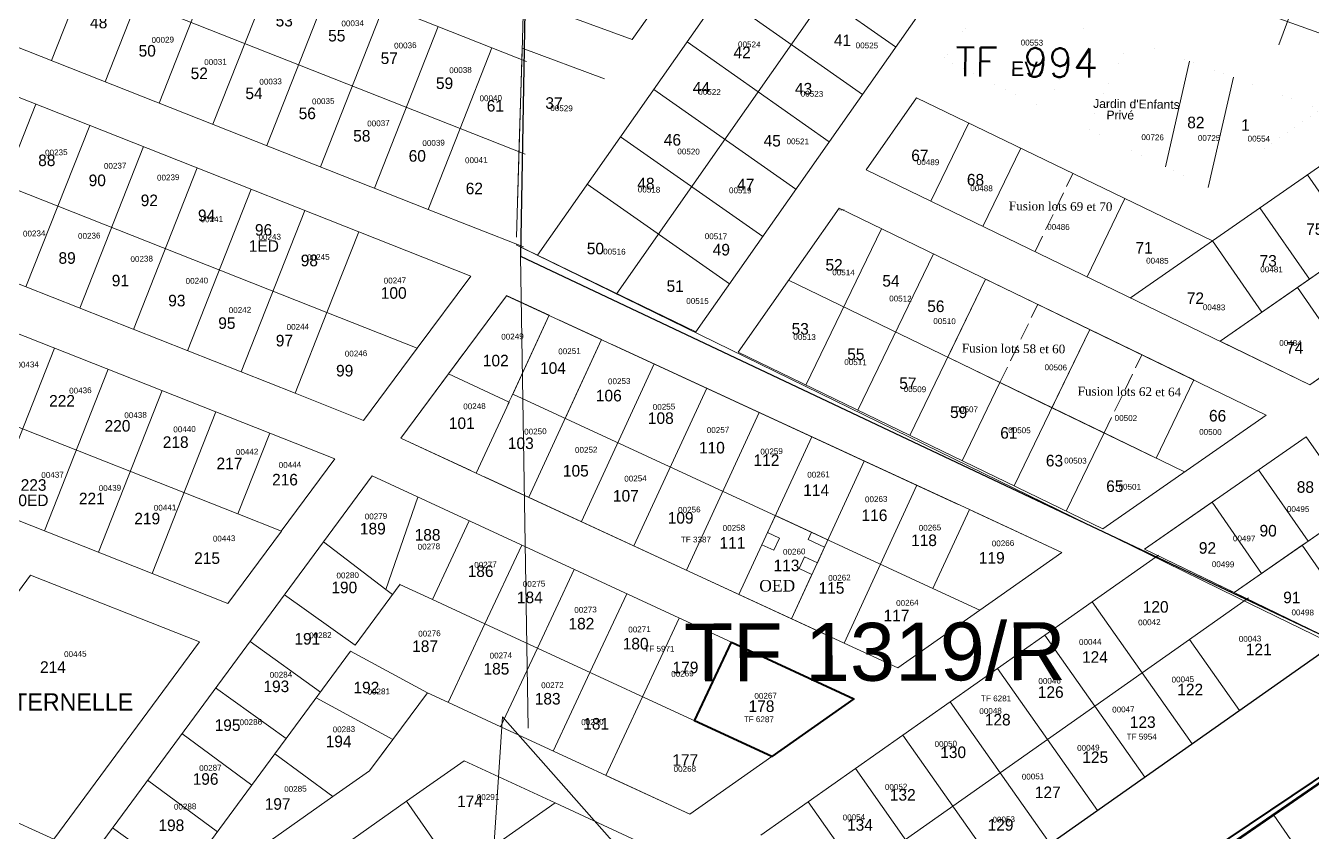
# Model space of a CAD drawing. Header units: metres. Extents: x 251686 to 255059, y 1627526 to 1631912.
# Drawn here: x 253202 to 253424.3, y 1630660.1 to 1630799.4 of the extents above; entities that cross this region are included whole.
import ezdxf
from ezdxf.enums import TextEntityAlignment as Align

# ---------------------------------------------------------------- set-up
doc = ezdxf.new("R2010")
doc.units = ezdxf.units.M
doc.header["$MEASUREMENT"] = 0
doc.linetypes.add('DGN Style 2', pattern=[29.229957, 17.537974, -11.691983])
doc.linetypes.add('DGN Style 3', pattern=[4.156684, 2.96906, -1.187624])
for name, color, linetype, lineweight in [('17 Février 2020', 7, 'Continuous', 0), ('Numero Titre Foncier', 4, 'Continuous', 0), ('numéros', 5, 'Continuous', 0), ('TITRE FONCIER', 7, 'Continuous', 0)]:
    doc.layers.add(name, color=color, linetype=linetype, lineweight=lineweight)
for name, color, linetype in [('limites_parcelles', 7, 'Continuous'), ('limites_sections', 7, 'Continuous'), ('limites_tf', 7, 'Continuous'), ('numero_lot', 7, 'Continuous'), ('numero_parcelle', 7, 'Continuous')]:
    doc.layers.add(name, color=color, linetype=linetype)
doc.styles.get("Standard").update_dxf_attribs({"font": 'txt.shx'})
doc.styles.add('Style-Arial', font='arial.ttf')
doc.styles.add('Style-ENGINEERING', font='ENGINEERING.shx')
doc.styles.add('Style-FANCY', font='times.ttf')
doc.styles.add('Style-Times New Roman', font='times.ttf')

msp = doc.modelspace()

# ---------------------------------------------------------------- linework, layer by layer
at = {"layer": '17 Février 2020', "color": 1, "linetype": 'Continuous', "lineweight": 13}
msp.add_3dface([(253284.4, 1630680.04), (253329.33, 1630629.29), (253278.72, 1630593.99)], dxfattribs=at)
at = {"layer": 'limites_parcelles', "color": 7, "linetype": 'Continuous', "lineweight": 0}
for p, q in [((253208.162583, 1630824.982711), (253282.574227, 1630795.60719)), ((253206.447382, 1630793.406761), (253217.463039, 1630821.310396)), ((253215.748992, 1630789.734836), (253226.764885, 1630817.639072)), ((253225.050004, 1630786.062399), (253236.066127, 1630813.967215)), ((253202.65411, 1630811.030527), (253277.065755, 1630781.655006)), ((253234.35146, 1630782.390084), (253245.367405, 1630810.294451)), ((253243.652915, 1630778.717768), (253254.668861, 1630806.622135)), ((253252.954371, 1630775.046454), (253263.970316, 1630802.950821)), ((253262.255826, 1630771.374138), (253273.271772, 1630799.278505)), ((253197.146638, 1630797.078344), (253271.557281, 1630767.703823)), ((253175.870706, 1630796.900916), (253259.564813, 1630763.836072)), ((253277.064755, 1630781.655006), (253282.574227, 1630795.60719)), ((253282.574227, 1630795.60819), (253288.554163, 1630793.24656)), ((253287.295805, 1630778.930049), (253287.771349, 1630794.946351)), ((253403.131103, 1630793.308502), (253398.947989, 1630775.058848)), ((253410.698393, 1630790.504752), (253406.338499, 1630771.483313)), ((253166.786674, 1630784.361316), (253254.052339, 1630749.884886)), ((253192.741124, 1630757.988597), (253203.761074, 1630785.880965)), ((253202.04258, 1630754.316281), (253213.06153, 1630782.206649)), ((253271.557281, 1630767.703823), (253277.065755, 1630781.655006)), ((253277.064755, 1630781.655006), (253288.28551, 1630777.225451)), ((253211.343036, 1630750.641965), (253222.361987, 1630778.532333)), ((253286.821273, 1630762.914735), (253287.295805, 1630778.930049)), ((253220.643493, 1630746.96765), (253231.662443, 1630774.858018)), ((253248.540865, 1630735.935702), (253157.710636, 1630771.833719)), ((253229.943949, 1630743.293335), (253240.963374, 1630771.184901)), ((253239.244405, 1630739.619019), (253250.263831, 1630767.510589)), ((253271.557281, 1630767.702823), (253288.017857, 1630761.205344)), ((253254.052339, 1630749.884886), (253259.564813, 1630763.836072)), ((253259.564813, 1630763.836072), (253278.915843, 1630756.191737)), ((253287.680071, 1630761.135844), (253395.838745, 1630708.271672)), ((253269.63678, 1630743.729061), (253278.915843, 1630756.191737)), ((253275.043546, 1630739.271202), (253285.113189, 1630752.794193)), ((253285.113189, 1630752.794193), (253363.11047, 1630716.762092)), ((253285.115188, 1630752.796193), (253292.449532, 1630749.407099)), ((253188.385854, 1630751.09687), (253244.180592, 1630729.054974)), ((253248.540865, 1630735.935702), (253254.052339, 1630749.884886)), ((253254.052339, 1630749.884886), (253269.63578, 1630743.72906)), ((253285.930122, 1630735.297516), (253292.448532, 1630749.407099)), ((253286.1588, 1630735.789664), (253292.448752, 1630749.405411)), ((253294.219856, 1630748.589801), (253301.527193, 1630745.214695)), ((253195.965235, 1630715.854046), (253206.974769, 1630743.742234)), ((253260.355717, 1630731.266382), (253269.63578, 1630743.72906)), ((253288.944047, 1630717.976682), (253301.527193, 1630745.214695)), ((253295.236589, 1630731.596202), (253301.527193, 1630745.214695)), ((253303.335525, 1630744.378411), (253365.07283, 1630715.855869)), ((253276.053009, 1630740.627602), (253277.68514, 1630742.819249)), ((253205.265333, 1630712.178293), (253216.279219, 1630740.077504)), ((253266.805929, 1630728.206938), (253275.043546, 1630739.271202)), ((253275.043546, 1630739.271202), (253285.528714, 1630734.427703)), ((253298.021649, 1630713.78331), (253310.604856, 1630741.020291)), ((253238.674118, 1630715.103791), (253179.310818, 1630738.565274)), ((253266.804928, 1630728.207938), (253274.243972, 1630738.196886)), ((253214.563733, 1630708.499238), (253225.579563, 1630736.403372)), ((253260.355717, 1630731.266382), (253248.540865, 1630735.935702)), ((253285.346622, 1630734.033284), (253286.157926, 1630735.790606)), ((253286.157722, 1630735.790162), (253358.781225, 1630702.237375)), ((253307.10058, 1630709.589325), (253319.683519, 1630736.825888)), ((253223.865188, 1630704.826924), (253234.880135, 1630732.729289)), ((253279.866322, 1630722.170112), (253285.528465, 1630734.428356)), ((253316.17897, 1630705.396497), (253328.761181, 1630732.631484)), ((253238.674118, 1630715.103791), (253244.180592, 1630729.054974)), ((253244.180592, 1630729.054974), (253255.40735, 1630724.619421)), ((253266.80293, 1630728.204936), (253278.943153, 1630722.596746)), ((253266.805929, 1630728.206938), (253279.867321, 1630722.172112)), ((253325.256632, 1630701.203093), (253337.838786, 1630728.437956)), ((253223.865188, 1630704.826924), (253170.229786, 1630726.025675)), ((253255.40735, 1630724.619421), (253246.178294, 1630712.137764)), ((253334.335295, 1630697.00869), (253346.917131, 1630724.242866)), ((253253.485019, 1630710.309659), (253261.875518, 1630721.671984)), ((253261.875518, 1630721.671984), (253345.09477, 1630683.191951)), ((253279.866322, 1630722.170112), (253340.58744, 1630694.120167)), ((253281.274579, 1630721.521669), (253343.412957, 1630692.814286)), ((253343.412957, 1630692.814286), (253355.995168, 1630720.049273)), ((253269.758963, 1630718.027107), (253264.256296, 1630702.038926)), ((253246.179294, 1630712.137765), (253238.674118, 1630715.103791)), ((253358.781225, 1630702.238375), (253365.07283, 1630715.855869)), ((253365.07283, 1630715.855869), (253381.057757, 1630708.471202)), ((253365.67194, 1630715.579106), (253381.057757, 1630708.471202)), ((253278.63859, 1630713.920625), (253272.280971, 1630700.336105)), ((253246.179294, 1630712.137765), (253236.950239, 1630699.656107)), ((253340.625983, 1630710.625279), (253337.78458, 1630711.938036)), ((253211.06777, 1630652.874849), (253253.485019, 1630710.309659)), ((253253.485019, 1630710.309659), (253264.256296, 1630702.038926)), ((253287.714253, 1630709.72422), (253281.356635, 1630696.1387)), ((253381.057757, 1630708.471202), (253366.879708, 1630698.496583)), ((253395.838745, 1630708.271672), (253411.332158, 1630700.699117)), ((253336.599849, 1630707.704535), (253335.656213, 1630705.661975)), ((253397.731955, 1630707.974808), (253386.292143, 1630699.925275)), ((253178.656275, 1630671.788009), (253202.847306, 1630704.527596)), ((253202.847306, 1630704.527596), (253232.030873, 1630693.003158)), ((253236.950239, 1630699.656107), (253223.865188, 1630704.826924)), ((253296.790917, 1630705.526816), (253290.434299, 1630691.941296)), ((253258.925103, 1630692.430813), (253266.715924, 1630702.9779)), ((253264.256296, 1630702.037926), (253265.382639, 1630701.173372)), ((253266.677945, 1630702.926885), (253272.280971, 1630700.336105)), ((253358.781225, 1630702.238375), (253366.879708, 1630698.496583)), ((253246.712652, 1630701.138975), (253258.924103, 1630692.430813)), ((253272.280971, 1630700.336105), (253281.357634, 1630696.1397)), ((253305.868351, 1630701.329988), (253299.510963, 1630687.743892)), ((253386.291143, 1630699.926274), (253329.041096, 1630659.648589)), ((253403.560956, 1630675.395982), (253386.291143, 1630699.926274)), ((253413.321877, 1630700.602983), (253403.103724, 1630693.414934)), ((253411.332158, 1630700.699117), (253426.825573, 1630693.126563)), ((253314.945244, 1630697.133008), (253308.587626, 1630683.547487)), ((253366.880708, 1630698.496584), (253352.702658, 1630688.522966)), ((253281.357635, 1630696.1387), (253274.99883, 1630682.550777)), ((253281.356635, 1630696.1387), (253330.923719, 1630673.219336)), ((253232.030873, 1630693.003158), (253206.841369, 1630658.934175)), ((253240.771838, 1630693.095621), (253252.953305, 1630684.346446)), ((253323.946894, 1630692.970574), (253317.568271, 1630679.396046)), ((253428.911799, 1630693.23116), (253331.718882, 1630624.852648)), ((253403.104725, 1630693.413936), (253337.674956, 1630647.383009)), ((253343.412957, 1630692.814286), (253352.682654, 1630688.531959)), ((253395.380316, 1630669.640625), (253378.112422, 1630694.172034)), ((253411.737584, 1630681.148355), (253403.104725, 1630693.413936)), ((253428.911799, 1630693.23116), (253411.737584, 1630681.148355)), ((253247.012491, 1630676.303092), (253258.151517, 1630691.384506)), ((253271.435365, 1630684.198769), (253258.151517, 1630691.384506)), ((253290.433298, 1630691.941296), (253284.076521, 1630678.354435)), ((253387.202422, 1630663.886633), (253369.933701, 1630688.417793)), ((253299.510963, 1630687.743892), (253293.153345, 1630674.157372)), ((253234.831024, 1630685.051266), (253247.012491, 1630676.303092)), ((253271.435365, 1630684.198769), (253265.463543, 1630676.178402)), ((253271.435365, 1630684.198769), (253275.039025, 1630682.533196)), ((253252.2167, 1630683.349154), (253265.464543, 1630676.177403)), ((253275.039025, 1630682.532196), (253284.114688, 1630678.336792)), ((253308.587626, 1630683.547487), (253302.230008, 1630669.960968)), ((253345.09477, 1630683.191951), (253330.923719, 1630673.219336)), ((253379.022701, 1630658.132392), (253361.75498, 1630682.663552)), ((253229.008146, 1630677.171959), (253241.071679, 1630668.256737)), ((253284.114688, 1630678.336792), (253316.75267, 1630663.246721)), ((253245.082526, 1630673.690327), (253247.012491, 1630676.303092)), ((253265.464543, 1630676.177403), (253261.410699, 1630670.734796)), ((253370.844979, 1630652.379151), (253353.576259, 1630676.910311)), ((253229.18805, 1630652.172028), (253245.082526, 1630673.690327)), ((253255.084463, 1630666.281289), (253245.082526, 1630673.690327)), ((253264.28217, 1630674.592934), (253261.4067, 1630670.731794)), ((253330.924719, 1630673.219336), (253316.75367, 1630663.246721)), ((253178.656275, 1630671.788009), (253206.841369, 1630658.934175)), ((253255.084463, 1630666.281289), (253261.4067, 1630670.731794)), ((253267.813782, 1630665.478333), (253277.750012, 1630672.471269)), ((253277.754012, 1630672.471271), (253293.486894, 1630665.200503)), ((253362.665259, 1630646.62491), (253345.397538, 1630671.156071)), ((253223.071332, 1630669.129606), (253235.134864, 1630660.214385)), ((253302.268015, 1630669.942983), (253316.75367, 1630663.246721)), ((253417.685913, 1630663.081165), (253425.917033, 1630668.758028)), ((253232.087874, 1630650.094177), (253255.084463, 1630666.281289)), ((253218.745459, 1630630.944889), (253267.813782, 1630665.477333)), ((253285.01852, 1630640.902147), (253267.813782, 1630665.478333)), ((253293.485894, 1630665.200503), (253284.594372, 1630658.94398)), ((253293.485894, 1630665.200503), (253309.218775, 1630657.929735)), ((253354.486537, 1630640.870669), (253337.218817, 1630665.401829)), ((253409.452972, 1630657.403046), (253417.685913, 1630663.081165)), ((253417.685913, 1630663.081165), (253426.192689, 1630650.726572)), ((253217.004584, 1630660.917202), (253232.087874, 1630650.094177))]:
    msp.add_line(p, q, dxfattribs=at)
at = {"layer": 'limites_parcelles', "color": 7, "lineweight": 0, "ltscale": 39.37}
for p, q in [((253306.797818, 1630797.007961), (253324.617074, 1630822.398658)), ((253290.449393, 1630759.786773), (253332.373673, 1630819.524768)), ((253373.742116, 1630816.792716), (253494.145876, 1630773.458899)), ((253327.778065, 1630812.976476), (253352.33416, 1630795.742945)), ((253317.810153, 1630746.549614), (253361.460918, 1630808.747681)), ((253418.533129, 1630796.13335), (253423.744548, 1630810.198918)), ((253288.043727, 1630803.956521), (253306.797818, 1630797.007961)), ((253304.129773, 1630753.168194), (253340.056112, 1630804.35971)), ((253322.033554, 1630804.791111), (253346.589649, 1630787.55758)), ((253302.046016, 1630790.237109), (253287.792907, 1630795.518014)), ((253316.289044, 1630796.605746), (253340.845139, 1630779.372215)), ((253310.544533, 1630788.420381), (253335.100628, 1630771.18685)), ((253347.222687, 1630774.533313), (253355.952818, 1630786.972895)), ((253407.064924, 1630762.244813), (253355.952818, 1630786.972895)), ((253358.422006, 1630769.115073), (253364.954639, 1630782.617805)), ((253304.800023, 1630780.235016), (253329.356118, 1630763.001485)), ((253367.423828, 1630764.759983), (253373.956461, 1630778.262716)), ((253423.921567, 1630737.426328), (253347.222687, 1630774.533313)), ((253423.485964, 1630773.661811), (253432.048713, 1630761.346031)), ((253299.055513, 1630772.049651), (253323.611608, 1630754.81612)), ((253385.427471, 1630756.049805), (253391.960105, 1630769.552538)), ((253325.106355, 1630743.019705), (253342.566617, 1630767.898869)), ((253416.384207, 1630732.185855), (253342.566617, 1630767.898869)), ((253415.275444, 1630767.953312), (253423.838193, 1630755.637532)), ((253336.808724, 1630737.358089), (253349.873991, 1630764.363555)), ((253407.064924, 1630762.244813), (253415.627673, 1630749.929033)), ((253317.810153, 1630746.549614), (253290.449393, 1630759.786773)), ((253345.810546, 1630733.003), (253358.875813, 1630760.008466)), ((253388.350467, 1630729.085376), (253333.836486, 1630755.459287)), ((253354.812368, 1630728.647911), (253367.877635, 1630755.653377)), ((253408.426971, 1630744.922627), (253423.838193, 1630755.637532)), ((253372.816011, 1630719.937732), (253385.881279, 1630746.943198)), ((253423.921567, 1630737.426328), (253408.426971, 1630744.922627)), ((253388.119109, 1630712.534081), (253325.106355, 1630743.019705)), ((253432.400941, 1630743.321752), (253423.921567, 1630737.426328)), ((253363.814189, 1630724.292822), (253370.346823, 1630737.795554)), ((253397.352289, 1630724.730287), (253403.884923, 1630738.23302)), ((253381.817833, 1630715.582643), (253388.350467, 1630729.085376)), ((253402.251658, 1630722.359968), (253388.350467, 1630729.085376)), ((253423.265688, 1630728.444704), (253438.948489, 1630705.88817)), ((253415.055168, 1630722.736205), (253423.617917, 1630710.420425)), ((253407.008859, 1630717.141876), (253415.571607, 1630704.826096)), ((253427.45685, 1630693.502447), (253395.34992, 1630709.035808))]:
    msp.add_line(p, q, dxfattribs=at)
at = {"layer": 'limites_parcelles', "color": 7, "linetype": 'DGN Style 2', "lineweight": 0}
msp.add_line((253287.77035, 1630794.946363), (253288.025299, 1630803.487841), dxfattribs=at)
at = {"layer": 'limites_parcelles', "color": 7, "lineweight": 0}
for p, q in [((253286.993918, 1630768.788211), (253287.786923, 1630795.51024)), ((253317.806537, 1630746.543157), (253286.779187, 1630761.552412)), ((253388.117236, 1630712.530869), (253325.10292, 1630743.013585)), ((253427.455953, 1630693.501051), (253395.348227, 1630709.03293))]:
    msp.add_line(p, q, dxfattribs=at)
at = {"layer": 'limites_parcelles', "color": 7, "linetype": 'DGN Style 3', "lineweight": 0}
for p, q in [((253376.425649, 1630760.404894), (253382.958283, 1630773.907627)), ((253370.346823, 1630737.795554), (253376.879457, 1630751.298287)), ((253388.350467, 1630729.085376), (253394.883101, 1630742.588109))]:
    msp.add_line(p, q, dxfattribs=at)
at = {"layer": 'limites_parcelles', "color": 7, "lineweight": 0, "ltscale": 39.37, "flags": 128}
for points, const_width in [([(253360.608887, 1630793.607338), (253369.217516, 1630805.873792)], 0.001), ([(253378.187809, 1630785.102641), (253385.345862, 1630799.898094)], 0.001), ([(253385.389266, 1630781.61857), (253392.882037, 1630797.105873)], 0.001), ([(253425.701696, 1630784.945894), (253392.882037, 1630797.105873)], 0.001), ([(253378.187809, 1630785.102641), (253360.608887, 1630793.607338)], 0.001), ([(253406.338499, 1630771.483313), (253425.701696, 1630784.945894)], 0.001), ([(253406.338499, 1630771.483313), (253385.389266, 1630781.61857)], 0.0009)]:
    msp.add_lwpolyline(points, dxfattribs=dict(at, const_width=const_width))
for points in [[(253392.932375, 1630752.418926), (253434.84392, 1630781.558617)], [(253408.426971, 1630744.922627), (253451.985591, 1630775.207473)], [(253421.75272, 1630754.187574), (253430.315469, 1630741.871793), (253423.921567, 1630737.426328), (253408.426971, 1630744.922627), (253421.75272, 1630754.187574)], [(253325.106355, 1630743.019705), (253388.119109, 1630712.534081)], [(253388.119109, 1630712.534081), (253416.384207, 1630732.185855)], [(253395.34992, 1630709.035808), (253423.265688, 1630728.444704)], [(253395.34992, 1630709.035808), (253407.6657, 1630717.598556)], [(253407.008859, 1630717.141876), (253415.571607, 1630704.826096), (253410.844516, 1630701.539509), (253395.34992, 1630709.035808), (253407.008859, 1630717.141876)], [(253410.844516, 1630701.539509), (253431.828437, 1630716.128924)]]:
    msp.add_lwpolyline(points, dxfattribs=at)
for points in [[(253429.963623, 1630759.896339), (253423.838193, 1630755.637532), (253421.75272, 1630754.187574), (253430.315469, 1630741.871793), (253432.400941, 1630743.321752), (253438.526372, 1630747.580559), (253429.963623, 1630759.896339)], [(253431.828437, 1630716.128924), (253423.617917, 1630710.420425), (253422.600584, 1630709.713108), (253431.123597, 1630697.454478), (253438.948489, 1630705.88817), (253431.828437, 1630716.128924)], [(253422.600584, 1630709.713108), (253415.571607, 1630704.826096), (253410.844516, 1630701.539509), (253427.45685, 1630693.502447), (253431.123597, 1630697.454478), (253422.600584, 1630709.713108)]]:
    msp.add_lwpolyline(points, close=True, dxfattribs=at)
at = {"layer": 'limites_parcelles', "color": 7, "lineweight": 0, "flags": 128}
msp.add_lwpolyline([(253325.10292, 1630743.013585), (253388.117236, 1630712.530869)], dxfattribs=at)
at = {"layer": 'limites_parcelles', "color": 7, "linetype": 'Continuous', "lineweight": 0, "flags": 128}
msp.add_lwpolyline([(253334.335295, 1630697.00869), (253337.862177, 1630704.642849), (253335.656213, 1630705.661975), (253336.599849, 1630707.704535), (253338.805813, 1630706.685408), (253340.051413, 1630709.381587), (253337.209986, 1630710.694355), (253337.78458, 1630711.938036), (253337.78485, 1630711.938622), (253331.54757, 1630714.820222), (253331.547332, 1630714.819707), (253330.192689, 1630711.887499), (253332.262483, 1630710.931281), (253331.28949, 1630708.825175), (253329.219695, 1630709.781393), (253325.256632, 1630701.203093), (253325.256349, 1630701.202479), (253328.872333, 1630699.531926), (253334.335156, 1630697.008391), (253334.335295, 1630697.00869)], close=True, dxfattribs=at)
at = {"layer": 'limites_parcelles', "color": 7, "lineweight": 0, "ltscale": 39.37}
for points in [[(253367.877635, 1630755.653377), (253385.881279, 1630746.943198), (253379.348645, 1630733.440465), (253361.345001, 1630742.150644)], [(253385.881279, 1630746.943198), (253403.884923, 1630738.23302), (253397.352289, 1630724.730287), (253379.348645, 1630733.440465)]]:
    msp.add_3dface(points, dxfattribs=at)
at = {"layer": 'limites_sections', "color": 112, "linetype": 'Continuous', "lineweight": 40, "flags": 128}
msp.add_lwpolyline([(253571.047075, 1630723.599568), (253600.186297, 1630706.548526), (253621.817231, 1630711.994443), (253628.041124, 1630687.554872), (253678.208666, 1630517.218459), (253711.262634, 1630399.425895), (253749.054407, 1630241.188111), (253786.719032, 1630083.077529), (253667.019158, 1630061.048467), (253520.677582, 1630008.003458), (253349.874626, 1629905.007271), (253370.894891, 1630071.745612), (253278.664905, 1630062.128606), (253271.082561, 1630189.80614), (253238.792095, 1630544.179111), (253486.322083, 1630710.425653), (253532.904976, 1630728.2652), (253571.047075, 1630723.599568)], close=True, dxfattribs=at)
at = {"layer": 'limites_tf', "color": 5, "linetype": 'Continuous', "lineweight": 13}
msp.add_line((253288.853582, 1630678.085152), (253287.534227, 1630759.626951), dxfattribs=at)
at = {"layer": 'limites_tf', "color": 5, "linetype": 'Continuous', "lineweight": 30, "flags": 128}
for points in [[(253002.785901, 1630393.415979), (252998.912853, 1630403.064756), (252961.578778, 1630447.612964), (252947.706872, 1630548.608587), (253207.073749, 1630906.74054), (253289.927097, 1630896.156713), (253287.534227, 1630759.626951), (253428.541291, 1630692.970492), (253002.785901, 1630393.415979)], [(253348.384994, 1630574.106811), (253474.586569, 1630627.854036), (253625.91923, 1630668.388716), (253600.220394, 1630706.568603), (253571.098178, 1630723.645473), (253545.684146, 1630746.515332), (253530.705586, 1630748.361158), (253514.741196, 1630740.019882), (253486.385986, 1630710.554647), (253366.391614, 1630627.950623), (253348.053251, 1630608.212178), (253283.214719, 1630550.835318), (253285.130757, 1630548.432351), (253348.384994, 1630574.106811)], [(253532.910374, 1630728.267387), (253571.047075, 1630723.599568), (253600.184004, 1630706.547949), (253625.917314, 1630668.388201), (253474.608621, 1630627.724907), (253348.463873, 1630573.868462), (253276.679123, 1630544.65912), (253348.102606, 1630607.973461), (253366.423838, 1630627.727735), (253486.346416, 1630710.435439), (253532.910374, 1630728.267387)]]:
    msp.add_lwpolyline(points, close=True, dxfattribs=at)
at = {"layer": 'limites_tf', "color": 5, "linetype": 'Continuous', "lineweight": 40}
msp.add_3dface([(253323.946894, 1630692.970574), (253345.09477, 1630683.191951), (253330.923719, 1630673.219336), (253317.568271, 1630679.396046)], dxfattribs=at)

# ---------------------------------------------------------------- texts
at = {"layer": 'limites_parcelles', "color": 7, "linetype": 'Continuous', "lineweight": 0, "style": 'Style-Arial'}
msp.add_text('994P7', height=0.25, rotation=0.1684, dxfattribs=at).set_placement((253342.483928, 1630767.752101), align=Align.TOP_LEFT)
at = {"layer": 'Numero Titre Foncier', "color": 4, "linetype": 'Continuous', "lineweight": 13, "style": 'Style-Arial'}
msp.add_text('TF 6287', height=1, rotation=359.49, dxfattribs=at).set_placement((253328.689992, 1630679.655804), align=Align.MIDDLE_CENTER)
at = {"layer": 'numero_lot', "color": 7, "linetype": 'Continuous', "lineweight": 0}
for s, height, rotation, style, p in [('48', 1.999998, 0.0227, 'Style-ENGINEERING', (253214.620123, 1630799.961267)), ('53', 1.999998, 0.0227, 'Style-ENGINEERING', (253246.684997, 1630800.284971)), ('55', 1.999998, 0.0227, 'Style-ENGINEERING', (253255.757589, 1630797.692565)), ('41', 1.999994, 359.49, 'Style-ENGINEERING', (253343.146116, 1630796.901203, -0.001968)), ('50', 1.999998, 0.0227, 'Style-ENGINEERING', (253223.004888, 1630795.084588)), ('42', 1.999994, 359.49, 'Style-ENGINEERING', (253325.801111, 1630794.797068, -0.001968)), ('57', 1.999998, 0.0227, 'Style-ENGINEERING', (253264.832567, 1630793.80316)), ('52', 1.999998, 0.0227, 'Style-ENGINEERING', (253231.999598, 1630791.194152)), ('59', 1.999998, 0.0227, 'Style-ENGINEERING', (253274.385899, 1630789.479945)), ('54', 1.999998, 0.0227, 'Style-ENGINEERING', (253241.45735, 1630787.736899)), ('44', 1.999994, 359.49, 'Style-ENGINEERING', (253318.76757, 1630788.700049, -0.001968)), ('43', 1.999994, 359.49, 'Style-ENGINEERING', (253336.419615, 1630788.542921, -0.001968)), ('61', 1.999998, 0.0227, 'Style-ENGINEERING', (253283.155425, 1630785.590419)), ('37', 1.999994, 359.49, 'Style-ENGINEERING', (253293.2902, 1630786.052341, -0.001968)), ('56', 1.999998, 0.0227, 'Style-ENGINEERING', (253250.666515, 1630784.279547)), ('82', 1.999994, 359.49, 'Style-ENGINEERING', (253404.209223, 1630782.699145, -0.001968)), ('1', 1.999994, 359.49, 'Style-ENGINEERING', (253412.788985, 1630782.267624, -0.001968)), ('58', 1.999998, 0.0227, 'Style-ENGINEERING', (253260.08488, 1630780.389278)), ('46', 1.999994, 359.49, 'Style-ENGINEERING', (253313.761008, 1630779.710495, -0.001968)), ('45', 1.999994, 359.49, 'Style-ENGINEERING', (253331.00254, 1630779.557021, -0.001968)), ('88', 1.999998, 0.0227, 'Style-ENGINEERING', (253205.651549, 1630776.167712)), ('60', 1.999998, 0.0227, 'Style-ENGINEERING', (253269.671084, 1630776.932075)), ('67', 1.999994, 359.49, 'Style-ENGINEERING', (253356.521668, 1630777.012671, -0.001968)), ('90', 1.999998, 0.0227, 'Style-ENGINEERING', (253214.373753, 1630772.710167)), ('48', 1.999994, 359.49, 'Style-ENGINEERING', (253309.177751, 1630772.154418, -0.001968)), ('47', 1.999994, 359.49, 'Style-ENGINEERING', (253326.419284, 1630772.000944, -0.001968)), ('68', 1.999994, 359.49, 'Style-ENGINEERING', (253366.132166, 1630772.820706, -0.001968)), ('62', 1.999998, 0.0227, 'Style-ENGINEERING', (253279.529479, 1630771.310982)), ('92', 1.999998, 0.0227, 'Style-ENGINEERING', (253223.36729, 1630769.25273)), ('Fusion lots 69 et 70', 1.499997, 359.49, 'Style-Times New Roman', (253380.849148, 1630768.229727, -0.001968)), ('94', 1.999998, 0.0227, 'Style-ENGINEERING', (253233.257699, 1630766.660648)), ('96', 1.999998, 0.0227, 'Style-ENGINEERING', (253243.107486, 1630764.15755)), ('75', 1.999994, 359.49, 'Style-ENGINEERING', (253424.764205, 1630764.291282, -0.001968)), ('1ED', 1.999998, 0.0227, 'Style-ENGINEERING', (253243.161844, 1630761.377571)), ('50', 1.999994, 359.49, 'Style-ENGINEERING', (253300.453177, 1630760.939429, -0.001968)), ('49', 1.999994, 359.49, 'Style-ENGINEERING', (253322.213644, 1630760.74573, -0.001968)), ('71', 1.999994, 359.49, 'Style-ENGINEERING', (253395.259596, 1630761.063459, -0.001968)), ('89', 1.999998, 0.0227, 'Style-ENGINEERING', (253209.161852, 1630759.297101)), ('98', 1.999998, 0.0227, 'Style-ENGINEERING', (253251.021402, 1630758.880685)), ('73', 1.999994, 359.49, 'Style-ENGINEERING', (253416.709865, 1630758.819312, -0.001968)), ('52', 1.999994, 359.49, 'Style-ENGINEERING', (253341.691066, 1630758.108503, -0.001968)), ('91', 1.999998, 0.0227, 'Style-ENGINEERING', (253218.363378, 1630755.406746)), ('51', 1.999994, 359.49, 'Style-ENGINEERING', (253314.235365, 1630754.4518, -0.001968)), ('54', 1.999994, 359.49, 'Style-ENGINEERING', (253351.519612, 1630755.351843, -0.001968)), ('93', 1.999998, 0.0227, 'Style-ENGINEERING', (253228.126146, 1630751.949614)), ('100', 1.999998, 0.0227, 'Style-ENGINEERING', (253265.598555, 1630753.26246)), ('72', 1.999994, 359.49, 'Style-ENGINEERING', (253404.130749, 1630752.361015, -0.001968)), ('56', 1.999994, 359.49, 'Style-ENGINEERING', (253359.280976, 1630750.971017, -0.001968)), ('95', 1.999998, 0.0227, 'Style-ENGINEERING', (253236.768251, 1630748.059038)), ('97', 1.999998, 0.0227, 'Style-ENGINEERING', (253246.706887, 1630745.034975)), ('53', 1.999994, 359.49, 'Style-ENGINEERING', (253335.845204, 1630747.07321, -0.001968)), ('55', 1.999994, 359.49, 'Style-ENGINEERING', (253345.453874, 1630742.67594, -0.001968)), ('Fusion lots 58 et 60', 1.499997, 359.49, 'Style-Times New Roman', (253372.700791, 1630743.660782, -0.001968)), ('74', 1.999994, 359.49, 'Style-ENGINEERING', (253421.297353, 1630743.790051, -0.001968)), ('102', 1.999998, 0.0227, 'Style-ENGINEERING', (253283.236349, 1630741.587448)), ('99', 1.999998, 0.0227, 'Style-ENGINEERING', (253257.124562, 1630739.847102)), ('104', 1.999998, 0.0227, 'Style-ENGINEERING', (253293.125244, 1630740.294365)), ('57', 1.999994, 359.49, 'Style-ENGINEERING', (253354.441292, 1630737.668237, -0.001968)), ('Fusion lots 62 et 64', 1.499997, 359.49, 'Style-Times New Roman', (253392.723697, 1630736.234045, -0.001968)), ('222', 1.999998, 0.0227, 'Style-ENGINEERING', (253208.28262, 1630734.640751)), ('106', 1.999998, 0.0227, 'Style-ENGINEERING', (253302.766924, 1630735.539185)), ('108', 1.999998, 0.0227, 'Style-ENGINEERING', (253311.753289, 1630731.648745)), ('59', 1.999994, 359.49, 'Style-ENGINEERING', (253363.223455, 1630732.662362, -0.001968)), ('66', 1.999994, 359.49, 'Style-ENGINEERING', (253407.967508, 1630732.058755, -0.001968)), ('220', 1.999998, 0.0227, 'Style-ENGINEERING', (253217.871166, 1630730.31655)), ('101', 1.999998, 0.0227, 'Style-ENGINEERING', (253277.366238, 1630730.769121)), ('218', 1.999998, 0.0227, 'Style-ENGINEERING', (253227.922924, 1630727.507531)), ('103', 1.999998, 0.0227, 'Style-ENGINEERING', (253287.562005, 1630727.31216)), ('110', 1.999998, 0.0227, 'Style-ENGINEERING', (253320.580621, 1630726.545242)), ('217', 1.999998, 0.0227, 'Style-ENGINEERING', (253237.21538, 1630723.833213)), ('112', 1.999998, 0.0227, 'Style-ENGINEERING', (253330.006644, 1630724.385976)), ('216', 1.999998, 0.0227, 'Style-ENGINEERING', (253246.810671, 1630721.024014)), ('105', 1.999998, 0.0227, 'Style-ENGINEERING', (253297.068453, 1630722.556926)), ('223', 1.999998, 0.0227, 'Style-ENGINEERING', (253203.36938, 1630720.100803)), ('107', 1.999998, 0.0227, 'Style-ENGINEERING', (253305.710603, 1630718.234349)), ('114', 1.999998, 0.0227, 'Style-ENGINEERING', (253338.601081, 1630719.19738)), ('0ED', 1.999998, 0.0227, 'Style-ENGINEERING', (253203.341766, 1630717.457792)), ('221', 1.999998, 0.0227, 'Style-ENGINEERING', (253213.433909, 1630717.764791)), ('219', 1.999998, 0.0227, 'Style-ENGINEERING', (253223.005772, 1630714.306583)), ('109', 1.999998, 0.0227, 'Style-ENGINEERING', (253315.178731, 1630714.4291)), ('116', 1.999998, 0.0227, 'Style-ENGINEERING', (253348.67459, 1630714.875371)), ('189', 1.999998, 0.0227, 'Style-ENGINEERING', (253261.988467, 1630712.562027)), ('188', 1.999998, 0.0227, 'Style-ENGINEERING', (253271.448274, 1630711.485775)), ('111', 1.999998, 0.0227, 'Style-ENGINEERING', (253324.137904, 1630710.106649)), ('118', 1.999998, 0.0227, 'Style-ENGINEERING', (253357.229128, 1630710.55176)), ('215', 1.999998, 0.0227, 'Style-ENGINEERING', (253233.353073, 1630707.475589)), ('119', 1.999998, 0.0227, 'Style-ENGINEERING', (253368.942945, 1630707.5284)), ('186', 1.999998, 0.0227, 'Style-ENGINEERING', (253280.612932, 1630705.223405)), ('113', 1.999998, 0.0227, 'Style-ENGINEERING', (253333.469844, 1630706.216347)), ('OED', 2, 0.0227, 'Style-FANCY', (253331.867942, 1630702.700617)), ('190', 1.999998, 0.0227, 'Style-ENGINEERING', (253257.054704, 1630702.405071)), ('184', 1.999998, 0.0227, 'Style-ENGINEERING', (253289.122935, 1630700.688777)), ('115', 1.999998, 0.0227, 'Style-ENGINEERING', (253341.246949, 1630702.325427)), ('120', 1.999998, 0.0227, 'Style-ENGINEERING', (253397.259042, 1630699.055618)), ('182', 1.999998, 0.0227, 'Style-ENGINEERING', (253298.03135, 1630696.155305)), ('117', 1.999998, 0.0227, 'Style-ENGINEERING', (253352.48227, 1630697.570879)), ('191', 1.999998, 0.0227, 'Style-ENGINEERING', (253250.670985, 1630693.543542)), ('187', 1.999998, 0.0227, 'Style-ENGINEERING', (253271.023894, 1630692.254605)), ('180', 1.999998, 0.0227, 'Style-ENGINEERING', (253307.403552, 1630692.702019)), ('121', 1.999998, 0.0227, 'Style-ENGINEERING', (253415.069725, 1630691.707674)), ('124', 1.999998, 0.0227, 'Style-ENGINEERING', (253386.766019, 1630690.39846)), ('214', 1.999998, 0.0227, 'Style-ENGINEERING', (253206.714694, 1630688.660126)), ('185', 1.999998, 0.0227, 'Style-ENGINEERING', (253283.340997, 1630688.370485)), ('179', 1.999998, 0.0227, 'Style-ENGINEERING', (253316.015964, 1630688.59943)), ('193', 1.999998, 0.0227, 'Style-ENGINEERING', (253245.313635, 1630685.330419)), ('192', 1.999998, 0.0227, 'Style-ENGINEERING', (253260.87172, 1630685.120582)), ('MATERNELLE', 3, 0.0227, 'Style-ENGINEERING', (253207.20167, 1630682.634319)), ('183', 1.999998, 0.0227, 'Style-ENGINEERING', (253292.202487, 1630683.187995)), ('126', 1.999998, 0.0227, 'Style-ENGINEERING', (253379.127214, 1630684.339434)), ('122', 1.999998, 0.0227, 'Style-ENGINEERING', (253403.232865, 1630684.780984)), ('178', 1.999998, 0.0227, 'Style-ENGINEERING', (253329.151998, 1630681.906634)), ('195', 1.999998, 0.0227, 'Style-ENGINEERING', (253236.888852, 1630678.62908)), ('181', 1.999998, 0.0227, 'Style-ENGINEERING', (253300.589802, 1630678.870317)), ('128', 1.999998, 0.0227, 'Style-ENGINEERING', (253369.968925, 1630679.575805)), ('123', 1.999998, 0.0227, 'Style-ENGINEERING', (253395.027094, 1630679.153732)), ('194', 1.999998, 0.0227, 'Style-ENGINEERING', (253256.073781, 1630675.827681)), ('130', 1.999998, 0.0227, 'Style-ENGINEERING', (253362.274986, 1630673.948756)), ('177', 1.999998, 0.0227, 'Style-ENGINEERING', (253315.97468, 1630672.610412)), ('125', 1.999998, 0.0227, 'Style-ENGINEERING', (253386.820058, 1630673.093481)), ('196', 1.999998, 0.0227, 'Style-ENGINEERING', (253233.091147, 1630669.336575)), ('197', 1.999998, 0.0227, 'Style-ENGINEERING', (253245.537682, 1630665.019506)), ('174', 1.999998, 0.0227, 'Style-ENGINEERING', (253278.769885, 1630665.474672)), ('132', 1.999998, 0.0227, 'Style-ENGINEERING', (253353.557068, 1630666.590302)), ('127', 1.999998, 0.0227, 'Style-ENGINEERING', (253378.614894, 1630667.033229)), ('198', 1.999998, 0.0227, 'Style-ENGINEERING', (253227.173139, 1630661.339229)), ('134', 1.999998, 0.0227, 'Style-ENGINEERING', (253346.167506, 1630661.396374)), ('129', 1.999998, 0.0227, 'Style-ENGINEERING', (253370.455743, 1630661.405996))]:
    msp.add_text(s, height=height, rotation=rotation, dxfattribs=dict(at, style=style)).set_placement(p, align=Align.MIDDLE_CENTER)
at = {"layer": 'numero_lot', "color": 7, "linetype": 'Continuous', "lineweight": 0, "style": 'Style-Arial'}
msp.add_text('EV', height=2.5, rotation=359.26, dxfattribs=at).set_placement((253372.255516, 1630793.257192), align=Align.TOP_LEFT)
at = {"layer": 'numero_lot', "color": 7, "linetype": 'Continuous', "lineweight": 13, "style": 'Style-ENGINEERING'}
for s, p in [('61', (253371.896524, 1630729.094704, -0.001968)), ('63', (253379.776118, 1630724.302183, -0.001968)), ('65', (253390.205813, 1630719.897605, -0.001968)), ('88', (253423.136099, 1630719.751136, -0.001968)), ('90', (253416.702239, 1630712.211533, -0.001968)), ('92', (253406.21005, 1630709.225115, -0.001968)), ('91', (253420.791692, 1630700.67716, -0.001968))]:
    msp.add_text(s, height=1.999994, rotation=359.49, dxfattribs=at).set_placement(p, align=Align.MIDDLE_CENTER)
at = {"layer": 'numero_lot', "color": 7, "linetype": 'Continuous', "lineweight": 0, "insert": (253386.472275, 1630786.737368), "char_height": 1.5, "attachment_point": 1, "rotation": 359.26000473, "line_spacing_factor": 0.776524, "style": 'Style-Arial'}
msp.add_mtext("Jardin d'Enfants\\P    Privé", dxfattribs=at)
at = {"layer": 'numero_parcelle', "color": 5, "lineweight": 0, "style": 'Style-Arial'}
for s, rotation, p in [('00034', 1.45, (253256.549594, 1630800.28295)), ('00029', 1.45, (253223.737958, 1630797.430168)), ('00036', 1.45, (253265.653308, 1630796.461339)), ('00524', 359.49, (253325.101559, 1630796.704261, -0.001968)), ('00525', 359.49, (253345.430165, 1630796.523308, -0.001968)), ('00553', 359.49, (253373.940967, 1630797.006779, -0.001968)), ('00031', 1.45, (253232.840775, 1630793.60755)), ('00038', 1.45, (253275.19098, 1630792.209125)), ('00033', 1.45, (253242.371645, 1630790.221307)), ('00522', 359.49, (253318.242171, 1630788.493774, -0.001968)), ('00523', 359.49, (253335.937296, 1630788.17604, -0.001968)), ('00035', 1.45, (253251.471405, 1630786.831678)), ('00040', 1.45, (253280.413091, 1630787.355516)), ('00529', 359.49, (253292.666564, 1630785.676076, -0.001968)), ('00037', 1.45, (253261.0058, 1630783.01245)), ('00039', 1.45, (253270.538138, 1630779.626219)), ('00521', 359.49, (253333.487471, 1630779.953333, -0.001968)), ('00726', 359.49, (253394.805477, 1630780.662626, -0.001968)), ('00725', 359.49, (253404.558017, 1630780.536781, -0.001968)), ('00554', 359.49, (253413.157765, 1630780.425705, -0.001968)), ('00235', 1.45, (253205.344922, 1630777.98294)), ('00520', 359.49, (253314.614892, 1630778.204456, -0.001968)), ('00237', 1.45, (253215.509669, 1630775.677761)), ('00041', 1.45, (253277.911859, 1630776.656964)), ('00489', 359.49, (253355.995522, 1630776.361595, -0.001968)), ('00239', 1.45, (253224.685203, 1630773.663951)), ('00518', 359.49, (253307.779631, 1630771.629982, -0.001968)), ('00519', 359.49, (253323.541665, 1630771.489678, -0.001968)), ('00488', 359.49, (253365.236599, 1630771.855791, -0.001968)), ('00241', 1.45, (253232.211545, 1630766.449306)), ('00234', 1.45, (253201.521687, 1630763.994846)), ('00236', 1.45, (253211.035203, 1630763.58734)), ('00486', 359.49, (253378.525223, 1630765.181426, -0.001968)), ('00243', 1.45, (253242.222158, 1630763.388822)), ('00517', 359.49, (253319.34615, 1630763.564642, -0.001968)), ('00238', 1.45, (253220.093704, 1630759.609735)), ('00245', 1.45, (253250.626531, 1630759.902346)), ('00516', 359.49, (253301.791475, 1630760.919325, -0.001968)), ('00485', 359.49, (253395.620576, 1630759.346856, -0.001968)), ('00514', 359.49, (253341.388651, 1630757.322921, -0.001968)), ('00481', 359.49, (253415.348135, 1630757.844189, -0.001968)), ('00240', 1.45, (253229.631413, 1630755.825823)), ('00247', 1.45, (253263.856431, 1630755.876093)), ('00512', 359.49, (253351.218963, 1630752.811872, -0.001968)), ('00242', 1.45, (253237.074402, 1630750.773672)), ('00515', 359.49, (253316.152922, 1630752.386752, -0.001968)), ('00483', 359.49, (253405.419391, 1630751.297251, -0.001968)), ('00510', 359.49, (253358.844895, 1630748.910251, -0.001968)), ('00244', 1.45, (253247.081116, 1630747.867224)), ('00249', 1.45, (253284.169547, 1630746.189368)), ('00513', 359.49, (253334.660014, 1630746.176501, -0.001968)), ('00251', 1.45, (253294.01261, 1630743.664112)), ('00484', 359.49, (253418.623367, 1630745.134205, -0.001968)), ('00246', 1.45, (253257.13072, 1630743.266389)), ('00511', 359.49, (253343.460477, 1630741.822071, -0.001968)), ('00434', 1.45, (253200.388255, 1630741.351164)), ('00506', 359.49, (253378.07278, 1630740.924166, -0.001968)), ('00253', 1.45, (253302.613776, 1630738.487144)), ('00509', 359.49, (253353.731404, 1630737.159648, -0.001968)), ('00436', 1.45, (253209.498645, 1630736.878587)), ('00438', 1.45, (253219.039792, 1630732.6254)), ('00248', 1.45, (253277.601824, 1630734.154811)), ('00255', 1.45, (253310.348976, 1630734.058925)), ('00507', 359.49, (253362.687051, 1630733.688546, -0.001968)), ('00502', 359.49, (253390.182425, 1630732.183752, -0.001968)), ('00440', 1.45, (253227.499076, 1630730.189973)), ('00250', 1.45, (253288.126528, 1630729.797202)), ('00257', 1.45, (253319.690417, 1630730.0567)), ('00505', 359.49, (253371.788694, 1630730.068692, -0.001968)), ('00500', 359.49, (253404.785851, 1630729.77497, -0.001968)), ('00442', 1.45, (253238.320673, 1630726.285647)), ('00252', 1.45, (253296.907862, 1630726.628535)), ('00259', 1.45, (253328.947109, 1630726.360597)), ('00444', 1.45, (253245.711448, 1630724.042486)), ('00503', 359.49, (253381.465136, 1630724.821755, -0.001968)), ('00437', 1.45, (253204.693987, 1630722.302431)), ('00254', 1.45, (253305.426227, 1630721.680672)), ('00261', 1.45, (253337.047339, 1630722.355962)), ('00439', 1.45, (253214.60104, 1630720.040175)), ('00501', 359.49, (253390.853522, 1630720.31464, -0.001968)), ('00263', 1.45, (253347.017863, 1630718.108147)), ('00441', 1.45, (253224.134918, 1630716.652956)), ('00279', 1.45, (253260.581727, 1630715.1502)), ('00256', 1.45, (253314.725808, 1630716.290182)), ('00495', 359.49, (253419.947891, 1630716.462948, -0.001968)), ('00258', 1.45, (253322.430174, 1630713.155895)), ('00265', 1.45, (253356.308109, 1630713.181126)), ('00443', 1.45, (253234.33163, 1630711.323886)), ('00266', 1.45, (253368.927285, 1630710.49494)), ('00497', 359.49, (253410.621506, 1630711.385163, -0.001968)), ('00278', 1.45, (253269.723367, 1630709.924947)), ('00260', 1.45, (253332.850532, 1630709.042272)), ('00277', 1.45, (253279.504587, 1630706.800856)), ('00499', 359.49, (253406.975934, 1630706.923946, -0.001968)), ('00280', 1.45, (253255.692114, 1630704.956503)), ('00262', 1.45, (253340.664634, 1630704.538984)), ('00275', 1.45, (253287.899168, 1630703.480412)), ('00264', 1.45, (253352.401329, 1630700.212054)), ('00273', 1.45, (253296.79351, 1630699.013138)), ('00498', 359.49, (253420.738748, 1630698.608736, -0.001968)), ('00276', 1.45, (253269.815949, 1630694.911141)), ('00271', 1.45, (253306.111824, 1630695.629226)), ('00042', 1.45, (253394.218057, 1630696.84465)), ('00282', 1.45, (253250.976125, 1630694.615016)), ('00044', 1.45, (253384.007584, 1630693.462243)), ('00043', 1.45, (253411.613744, 1630693.998824)), ('00445', 1.45, (253208.625015, 1630691.371411)), ('00274', 1.45, (253282.161652, 1630691.118993)), ('00284', 1.45, (253244.158095, 1630687.795421)), ('00272', 1.45, (253291.061527, 1630686.002745)), ('00269', 1.45, (253313.534442, 1630687.971637)), ('00046', 1.45, (253376.984451, 1630686.73263)), ('00045', 1.45, (253400.003492, 1630686.985436)), ('00281', 1.45, (253261.059182, 1630684.890074)), ('00267', 1.45, (253327.914765, 1630684.154759)), ('00048', 1.45, (253366.779362, 1630681.532339)), ('00047', 1.45, (253389.72791, 1630681.799004)), ('00286', 1.45, (253238.958755, 1630679.610303)), ('00270', 1.45, (253297.979847, 1630679.620746)), ('00283', 1.45, (253255.036407, 1630678.373586)), ('00050', 1.45, (253359.048255, 1630675.847456)), ('00049', 1.45, (253383.678336, 1630675.175879)), ('00287', 1.45, (253231.96795, 1630671.710216)), ('00268', 1.45, (253313.950665, 1630671.528378)), ('00285', 1.45, (253246.662181, 1630668.071854)), ('00052', 1.45, (253350.464836, 1630668.424828)), ('00051', 1.45, (253374.120529, 1630670.209964)), ('00291', 1.45, (253279.943028, 1630666.664889)), ('00288', 1.45, (253227.604477, 1630665.026976)), ('00054', 1.45, (253343.161847, 1630663.17632)), ('00053', 1.45, (253369.052798, 1630662.798859))]:
    msp.add_text(s, height=1, rotation=rotation, dxfattribs=at).set_placement(p, align=Align.TOP_LEFT)
at = {"layer": 'numero_parcelle', "color": 5, "linetype": 'Continuous', "lineweight": 0, "style": 'Style-Arial'}
for s, p in [('TF 3387', (253315.22283, 1630711.189908, 0.001969)), ('TF 5971', (253308.916644, 1630692.330271, 0.001969)), ('TF 6281', (253367.097209, 1630683.751545, 0.001969)), ('TF 5954', (253392.250357, 1630677.152019, 0.001969))]:
    msp.add_text(s, height=1, rotation=359.8977, dxfattribs=at).set_placement(p, align=Align.TOP_LEFT)
at = {"layer": 'numéros'}
msp.add_text('TF 994', height=5.00209, rotation=359.469829, dxfattribs=at).set_placement((253362.646691, 1630790.692352))
at = {"layer": 'TITRE FONCIER', "color": 2, "linetype": 'Continuous', "lineweight": 0, "style": 'Style-Arial'}
msp.add_text('TF 1319/R', height=10, rotation=0.2327, dxfattribs=at).set_placement((253315.705378, 1630696.162873), align=Align.TOP_LEFT)

doc.saveas('drawing.dxf')
